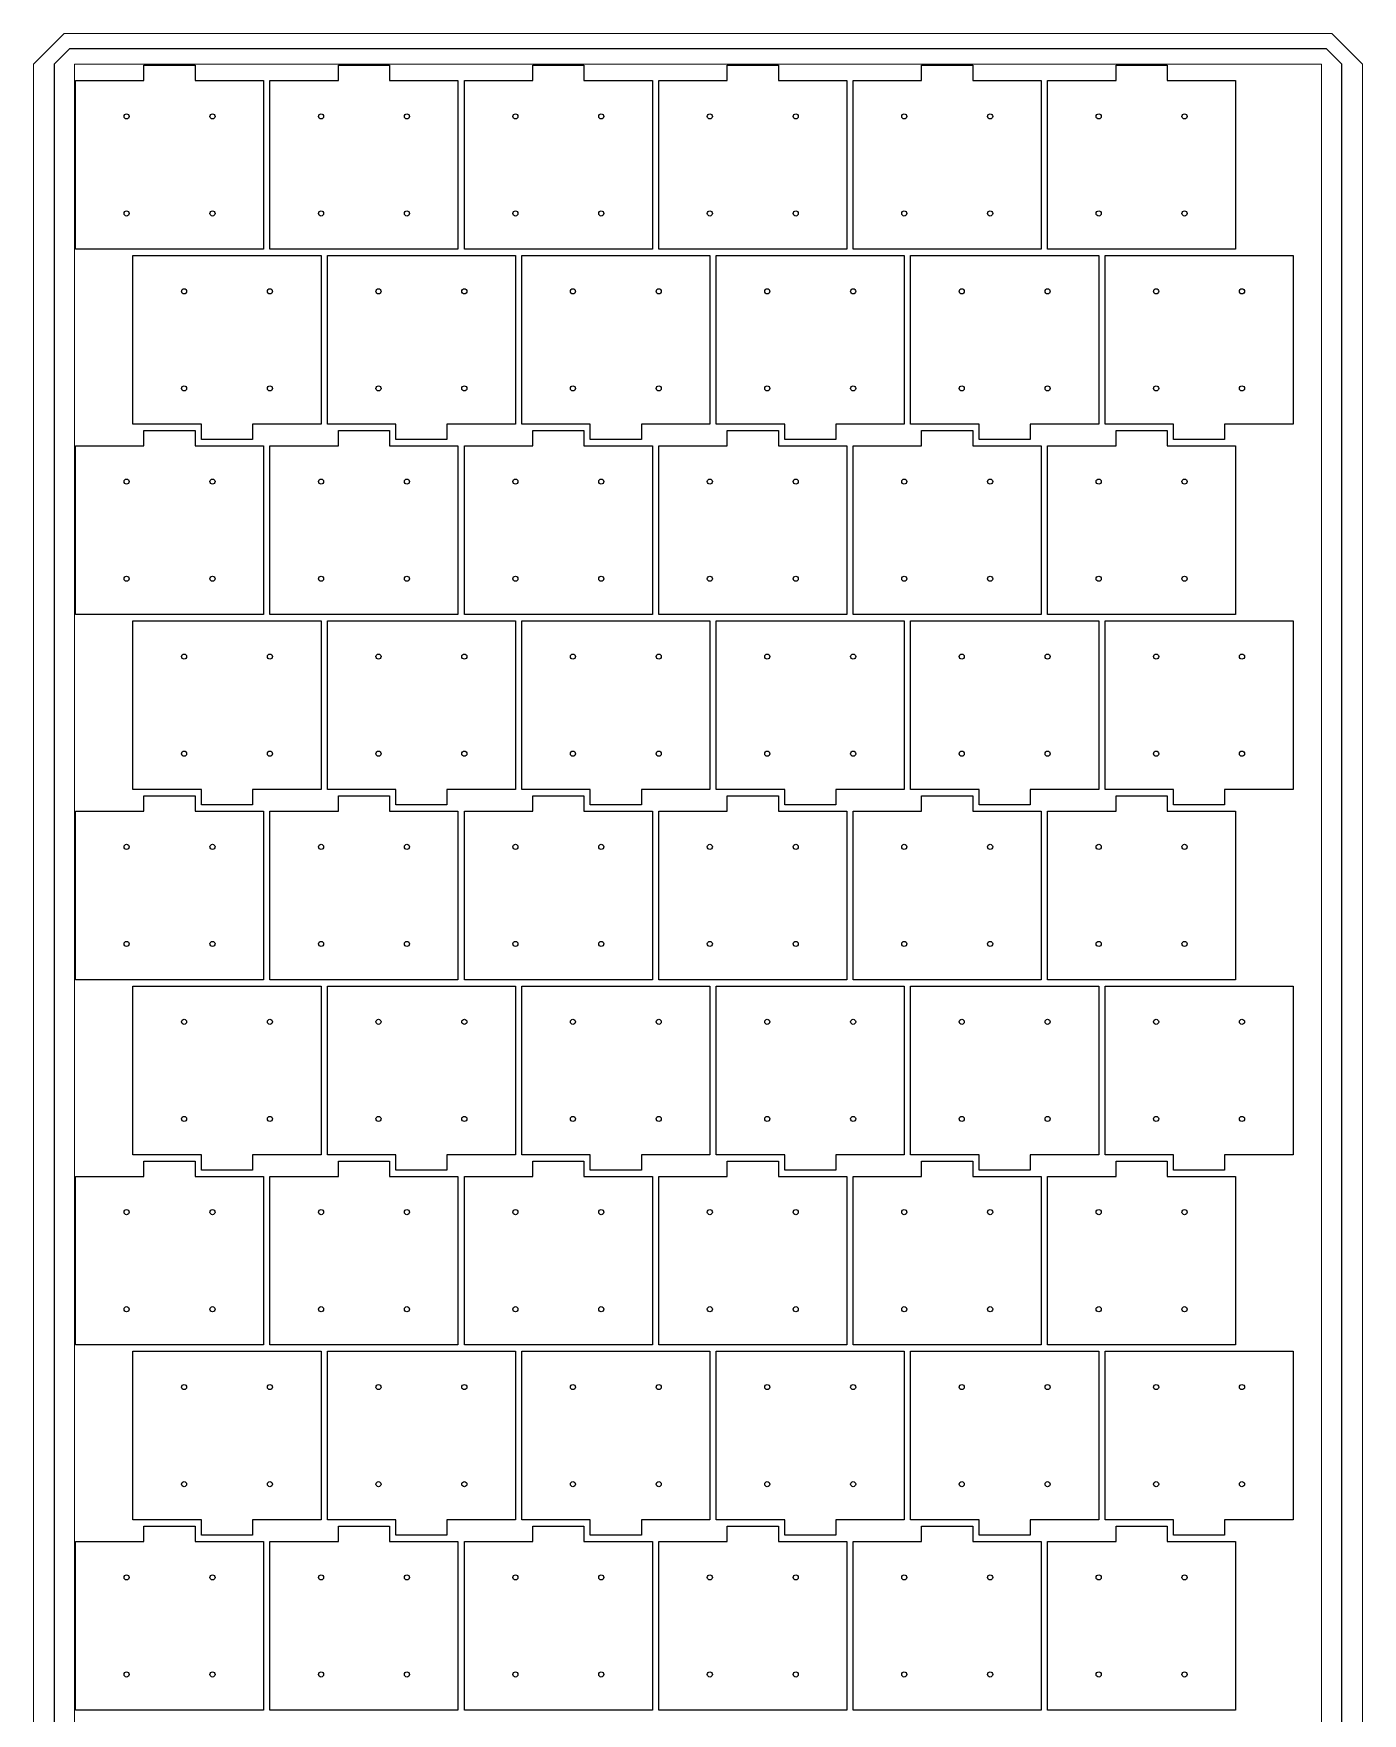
# Model space of a CAD drawing. Header units: millimetres. Extents: x -10628 to 24720, y -21829 to 4032.
# Drawn here: x 6649 to 7949, y -6791 to -5147 of the extents above; entities that cross this region are included whole.
import ezdxf
from ezdxf.enums import TextEntityAlignment as Align
from ezdxf.lldxf.tags import DXFTag

# ---------------------------------------------------------------- set-up
doc = ezdxf.new("R2010")
doc.units = ezdxf.units.MM
doc.layers.add('layer khung van cnc', color=7, linetype='Continuous', lineweight=25, true_color=0xfbf59b)
doc.layers.add('layer mau', color=7, linetype='Continuous')
doc.styles.add('Text Dim', font='arial.ttf')
tags = doc.linetypes.add('KVVIENMAY', pattern='A,46.311228,-10.280676,["KV VIỀN MÁY",Text Dim,S=10.028098,R=0,X=0,Y=-4.346144],-100.988212', length=157.580116).pattern_tags.tags
tags[6] = DXFTag(74, 10)

# ---------------------------------------------------------------- blocks, each defined once
blk = doc.blocks.new('khung van cnc')
at = {"lineweight": 5}
blk.add_lwpolyline([(-193, -99.4), (-193, 2370.6), (-223, 2400.6), (-1463, 2400.6), (-1493, 2370.6), (-1493, -99.4)], close=True, dxfattribs=at)
at = {"color": 1, "linetype": 'KVVIENMAY'}
blk.add_lwpolyline([(-511.9, -84.4), (-213, -84.4), (-213, 2370.6), (-228, 2385.6), (-1458, 2385.6), (-1473, 2370.6), (-1473, -84.4), (-1172.8, -84.4)], dxfattribs=at)
at = {"lineweight": 5}
blk.add_lwpolyline([(-513.5, -69.4), (-233, -69.4), (-233, 2370.6), (-1453, 2370.6), (-1453, -69.4), (-1173, -69.4)], dxfattribs=at)
at = {"layer": 'layer mau'}
for tag, p in [('ÁGF', (-518, -155.9)), ('TENFILE', (-518, -268.9)), ('TENFILE', (-518, -381.8)), ('TENFILE', (-518, -494.8))]:
    blk.add_attdef(tag, text='', height=30, dxfattribs=at).set_placement(p, align=Align.MIDDLE_CENTER)

msp = doc.modelspace()

# ---------------------------------------------------------------- linework, layer by layer
for points in [[(6807.006, -5178.183), (6807.006, -5193.183), (6874.006, -5193.183), (6874.006, -5358.183), (6690.006, -5358.183), (6690.006, -5193.183), (6757.006, -5193.183), (6757.006, -5178.183)], [(6997.206, -5178.183), (6997.206, -5193.183), (7064.206, -5193.183), (7064.206, -5358.183), (6880.206, -5358.183), (6880.206, -5193.183), (6947.206, -5193.183), (6947.206, -5178.183)], [(7187.406, -5178.183), (7187.406, -5193.183), (7254.406, -5193.183), (7254.406, -5358.183), (7070.406, -5358.183), (7070.406, -5193.183), (7137.406, -5193.183), (7137.406, -5178.183)], [(7377.606, -5178.183), (7377.606, -5193.183), (7444.606, -5193.183), (7444.606, -5358.183), (7260.606, -5358.183), (7260.606, -5193.183), (7327.606, -5193.183), (7327.606, -5178.183)], [(7567.806, -5178.183), (7567.806, -5193.183), (7634.806, -5193.183), (7634.806, -5358.183), (7450.806, -5358.183), (7450.806, -5193.183), (7517.806, -5193.183), (7517.806, -5178.183)], [(7758.006, -5178.183), (7758.006, -5193.183), (7825.006, -5193.183), (7825.006, -5358.183), (7641.006, -5358.183), (7641.006, -5193.183), (7708.006, -5193.183), (7708.006, -5178.183)], [(6813.206, -5544.383), (6813.206, -5529.383), (6746.206, -5529.383), (6746.206, -5364.383), (6930.206, -5364.383), (6930.206, -5529.383), (6863.206, -5529.383), (6863.206, -5544.383)], [(7003.406, -5544.383), (7003.406, -5529.383), (6936.406, -5529.383), (6936.406, -5364.383), (7120.406, -5364.383), (7120.406, -5529.383), (7053.406, -5529.383), (7053.406, -5544.383)], [(7193.606, -5544.383), (7193.606, -5529.383), (7126.606, -5529.383), (7126.606, -5364.383), (7310.606, -5364.383), (7310.606, -5529.383), (7243.606, -5529.383), (7243.606, -5544.383)], [(7383.806, -5544.383), (7383.806, -5529.383), (7316.806, -5529.383), (7316.806, -5364.383), (7500.806, -5364.383), (7500.806, -5529.383), (7433.806, -5529.383), (7433.806, -5544.383)], [(7574.006, -5544.383), (7574.006, -5529.383), (7507.006, -5529.383), (7507.006, -5364.383), (7691.006, -5364.383), (7691.006, -5529.383), (7624.006, -5529.383), (7624.006, -5544.383)], [(7764.206, -5544.383), (7764.206, -5529.383), (7697.206, -5529.383), (7697.206, -5364.383), (7881.206, -5364.383), (7881.206, -5529.383), (7814.206, -5529.383), (7814.206, -5544.383)], [(6807.006, -5535.583), (6807.006, -5550.583), (6874.006, -5550.583), (6874.006, -5715.583), (6690.006, -5715.583), (6690.006, -5550.583), (6757.006, -5550.583), (6757.006, -5535.583)], [(6997.206, -5535.583), (6997.206, -5550.583), (7064.206, -5550.583), (7064.206, -5715.583), (6880.206, -5715.583), (6880.206, -5550.583), (6947.206, -5550.583), (6947.206, -5535.583)], [(7187.406, -5535.583), (7187.406, -5550.583), (7254.406, -5550.583), (7254.406, -5715.583), (7070.406, -5715.583), (7070.406, -5550.583), (7137.406, -5550.583), (7137.406, -5535.583)], [(7377.606, -5535.583), (7377.606, -5550.583), (7444.606, -5550.583), (7444.606, -5715.583), (7260.606, -5715.583), (7260.606, -5550.583), (7327.606, -5550.583), (7327.606, -5535.583)], [(7567.806, -5535.583), (7567.806, -5550.583), (7634.806, -5550.583), (7634.806, -5715.583), (7450.806, -5715.583), (7450.806, -5550.583), (7517.806, -5550.583), (7517.806, -5535.583)], [(7758.006, -5535.583), (7758.006, -5550.583), (7825.006, -5550.583), (7825.006, -5715.583), (7641.006, -5715.583), (7641.006, -5550.583), (7708.006, -5550.583), (7708.006, -5535.583)], [(6813.206, -5901.783), (6813.206, -5886.783), (6746.206, -5886.783), (6746.206, -5721.783), (6930.206, -5721.783), (6930.206, -5886.783), (6863.206, -5886.783), (6863.206, -5901.783)], [(7003.406, -5901.783), (7003.406, -5886.783), (6936.406, -5886.783), (6936.406, -5721.783), (7120.406, -5721.783), (7120.406, -5886.783), (7053.406, -5886.783), (7053.406, -5901.783)], [(7193.606, -5901.783), (7193.606, -5886.783), (7126.606, -5886.783), (7126.606, -5721.783), (7310.606, -5721.783), (7310.606, -5886.783), (7243.606, -5886.783), (7243.606, -5901.783)], [(7383.806, -5901.783), (7383.806, -5886.783), (7316.806, -5886.783), (7316.806, -5721.783), (7500.806, -5721.783), (7500.806, -5886.783), (7433.806, -5886.783), (7433.806, -5901.783)], [(7574.006, -5901.783), (7574.006, -5886.783), (7507.006, -5886.783), (7507.006, -5721.783), (7691.006, -5721.783), (7691.006, -5886.783), (7624.006, -5886.783), (7624.006, -5901.783)], [(7764.206, -5901.783), (7764.206, -5886.783), (7697.206, -5886.783), (7697.206, -5721.783), (7881.206, -5721.783), (7881.206, -5886.783), (7814.206, -5886.783), (7814.206, -5901.783)], [(6807.006, -5892.983), (6807.006, -5907.983), (6874.006, -5907.983), (6874.006, -6072.983), (6690.006, -6072.983), (6690.006, -5907.983), (6757.006, -5907.983), (6757.006, -5892.983)], [(6997.206, -5892.983), (6997.206, -5907.983), (7064.206, -5907.983), (7064.206, -6072.983), (6880.206, -6072.983), (6880.206, -5907.983), (6947.206, -5907.983), (6947.206, -5892.983)], [(7187.406, -5892.983), (7187.406, -5907.983), (7254.406, -5907.983), (7254.406, -6072.983), (7070.406, -6072.983), (7070.406, -5907.983), (7137.406, -5907.983), (7137.406, -5892.983)], [(7377.606, -5892.983), (7377.606, -5907.983), (7444.606, -5907.983), (7444.606, -6072.983), (7260.606, -6072.983), (7260.606, -5907.983), (7327.606, -5907.983), (7327.606, -5892.983)], [(7567.806, -5892.983), (7567.806, -5907.983), (7634.806, -5907.983), (7634.806, -6072.983), (7450.806, -6072.983), (7450.806, -5907.983), (7517.806, -5907.983), (7517.806, -5892.983)], [(7758.006, -5892.983), (7758.006, -5907.983), (7825.006, -5907.983), (7825.006, -6072.983), (7641.006, -6072.983), (7641.006, -5907.983), (7708.006, -5907.983), (7708.006, -5892.983)], [(6813.206, -6259.183), (6813.206, -6244.183), (6746.206, -6244.183), (6746.206, -6079.183), (6930.206, -6079.183), (6930.206, -6244.183), (6863.206, -6244.183), (6863.206, -6259.183)], [(7003.406, -6259.183), (7003.406, -6244.183), (6936.406, -6244.183), (6936.406, -6079.183), (7120.406, -6079.183), (7120.406, -6244.183), (7053.406, -6244.183), (7053.406, -6259.183)], [(7193.606, -6259.183), (7193.606, -6244.183), (7126.606, -6244.183), (7126.606, -6079.183), (7310.606, -6079.183), (7310.606, -6244.183), (7243.606, -6244.183), (7243.606, -6259.183)], [(7383.806, -6259.183), (7383.806, -6244.183), (7316.806, -6244.183), (7316.806, -6079.183), (7500.806, -6079.183), (7500.806, -6244.183), (7433.806, -6244.183), (7433.806, -6259.183)], [(7574.006, -6259.183), (7574.006, -6244.183), (7507.006, -6244.183), (7507.006, -6079.183), (7691.006, -6079.183), (7691.006, -6244.183), (7624.006, -6244.183), (7624.006, -6259.183)], [(7764.206, -6259.183), (7764.206, -6244.183), (7697.206, -6244.183), (7697.206, -6079.183), (7881.206, -6079.183), (7881.206, -6244.183), (7814.206, -6244.183), (7814.206, -6259.183)], [(6807.006, -6250.383), (6807.006, -6265.383), (6874.006, -6265.383), (6874.006, -6430.383), (6690.006, -6430.383), (6690.006, -6265.383), (6757.006, -6265.383), (6757.006, -6250.383)], [(6997.206, -6250.383), (6997.206, -6265.383), (7064.206, -6265.383), (7064.206, -6430.383), (6880.206, -6430.383), (6880.206, -6265.383), (6947.206, -6265.383), (6947.206, -6250.383)], [(7187.406, -6250.383), (7187.406, -6265.383), (7254.406, -6265.383), (7254.406, -6430.383), (7070.406, -6430.383), (7070.406, -6265.383), (7137.406, -6265.383), (7137.406, -6250.383)], [(7377.606, -6250.383), (7377.606, -6265.383), (7444.606, -6265.383), (7444.606, -6430.383), (7260.606, -6430.383), (7260.606, -6265.383), (7327.606, -6265.383), (7327.606, -6250.383)], [(7567.806, -6250.383), (7567.806, -6265.383), (7634.806, -6265.383), (7634.806, -6430.383), (7450.806, -6430.383), (7450.806, -6265.383), (7517.806, -6265.383), (7517.806, -6250.383)], [(7758.006, -6250.383), (7758.006, -6265.383), (7825.006, -6265.383), (7825.006, -6430.383), (7641.006, -6430.383), (7641.006, -6265.383), (7708.006, -6265.383), (7708.006, -6250.383)], [(6813.206, -6616.583), (6813.206, -6601.583), (6746.206, -6601.583), (6746.206, -6436.583), (6930.206, -6436.583), (6930.206, -6601.583), (6863.206, -6601.583), (6863.206, -6616.583)], [(7003.406, -6616.583), (7003.406, -6601.583), (6936.406, -6601.583), (6936.406, -6436.583), (7120.406, -6436.583), (7120.406, -6601.583), (7053.406, -6601.583), (7053.406, -6616.583)], [(7193.606, -6616.583), (7193.606, -6601.583), (7126.606, -6601.583), (7126.606, -6436.583), (7310.606, -6436.583), (7310.606, -6601.583), (7243.606, -6601.583), (7243.606, -6616.583)], [(7383.806, -6616.583), (7383.806, -6601.583), (7316.806, -6601.583), (7316.806, -6436.583), (7500.806, -6436.583), (7500.806, -6601.583), (7433.806, -6601.583), (7433.806, -6616.583)], [(7574.006, -6616.583), (7574.006, -6601.583), (7507.006, -6601.583), (7507.006, -6436.583), (7691.006, -6436.583), (7691.006, -6601.583), (7624.006, -6601.583), (7624.006, -6616.583)], [(7764.206, -6616.583), (7764.206, -6601.583), (7697.206, -6601.583), (7697.206, -6436.583), (7881.206, -6436.583), (7881.206, -6601.583), (7814.206, -6601.583), (7814.206, -6616.583)], [(6807.006, -6607.783), (6807.006, -6622.783), (6874.006, -6622.783), (6874.006, -6787.783), (6690.006, -6787.783), (6690.006, -6622.783), (6757.006, -6622.783), (6757.006, -6607.783)], [(6997.206, -6607.783), (6997.206, -6622.783), (7064.206, -6622.783), (7064.206, -6787.783), (6880.206, -6787.783), (6880.206, -6622.783), (6947.206, -6622.783), (6947.206, -6607.783)], [(7187.406, -6607.783), (7187.406, -6622.783), (7254.406, -6622.783), (7254.406, -6787.783), (7070.406, -6787.783), (7070.406, -6622.783), (7137.406, -6622.783), (7137.406, -6607.783)], [(7377.606, -6607.783), (7377.606, -6622.783), (7444.606, -6622.783), (7444.606, -6787.783), (7260.606, -6787.783), (7260.606, -6622.783), (7327.606, -6622.783), (7327.606, -6607.783)], [(7567.806, -6607.783), (7567.806, -6622.783), (7634.806, -6622.783), (7634.806, -6787.783), (7450.806, -6787.783), (7450.806, -6622.783), (7517.806, -6622.783), (7517.806, -6607.783)], [(7758.006, -6607.783), (7758.006, -6622.783), (7825.006, -6622.783), (7825.006, -6787.783), (7641.006, -6787.783), (7641.006, -6622.783), (7708.006, -6622.783), (7708.006, -6607.783)]]:
    msp.add_lwpolyline(points, close=True)
for centre in [(6740.006, -5228.183), (6824.006, -5228.183), (6930.206, -5228.183), (7014.206, -5228.183), (7120.406, -5228.183), (7204.406, -5228.183), (7310.606, -5228.183), (7394.606, -5228.183), (7500.806, -5228.183), (7584.806, -5228.183), (7691.006, -5228.183), (7775.006, -5228.183), (6740.006, -5323.183), (6824.006, -5323.183), (6930.206, -5323.183), (7014.206, -5323.183), (7120.406, -5323.183), (7204.406, -5323.183), (7310.606, -5323.183), (7394.606, -5323.183), (7500.806, -5323.183), (7584.806, -5323.183), (7691.006, -5323.183), (7775.006, -5323.183), (6796.206, -5399.383), (6880.206, -5399.383), (6986.406, -5399.383), (7070.406, -5399.383), (7176.606, -5399.383), (7260.606, -5399.383), (7366.806, -5399.383), (7450.806, -5399.383), (7557.006, -5399.383), (7641.006, -5399.383), (7747.206, -5399.383), (7831.206, -5399.383), (6796.206, -5494.383), (6880.206, -5494.383), (6986.406, -5494.383), (7070.406, -5494.383), (7176.606, -5494.383), (7260.606, -5494.383), (7366.806, -5494.383), (7450.806, -5494.383), (7557.006, -5494.383), (7641.006, -5494.383), (7747.206, -5494.383), (7831.206, -5494.383), (6740.006, -5585.583), (6824.006, -5585.583), (6930.206, -5585.583), (7014.206, -5585.583), (7120.406, -5585.583), (7204.406, -5585.583), (7310.606, -5585.583), (7394.606, -5585.583), (7500.806, -5585.583), (7584.806, -5585.583), (7691.006, -5585.583), (7775.006, -5585.583), (6740.006, -5680.583), (6824.006, -5680.583), (6930.206, -5680.583), (7014.206, -5680.583), (7120.406, -5680.583), (7204.406, -5680.583), (7310.606, -5680.583), (7394.606, -5680.583), (7500.806, -5680.583), (7584.806, -5680.583), (7691.006, -5680.583), (7775.006, -5680.583), (6796.206, -5756.783), (6880.206, -5756.783), (6986.406, -5756.783), (7070.406, -5756.783), (7176.606, -5756.783), (7260.606, -5756.783), (7366.806, -5756.783), (7450.806, -5756.783), (7557.006, -5756.783), (7641.006, -5756.783), (7747.206, -5756.783), (7831.206, -5756.783), (6796.206, -5851.783), (6880.206, -5851.783), (6986.406, -5851.783), (7070.406, -5851.783), (7176.606, -5851.783), (7260.606, -5851.783), (7366.806, -5851.783), (7450.806, -5851.783), (7557.006, -5851.783), (7641.006, -5851.783), (7747.206, -5851.783), (7831.206, -5851.783), (6740.006, -5942.983), (6824.006, -5942.983), (6930.206, -5942.983), (7014.206, -5942.983), (7120.406, -5942.983), (7204.406, -5942.983), (7310.606, -5942.983), (7394.606, -5942.983), (7500.806, -5942.983), (7584.806, -5942.983), (7691.006, -5942.983), (7775.006, -5942.983), (6740.006, -6037.983), (6824.006, -6037.983), (6930.206, -6037.983), (7014.206, -6037.983), (7120.406, -6037.983), (7204.406, -6037.983), (7310.606, -6037.983), (7394.606, -6037.983), (7500.806, -6037.983), (7584.806, -6037.983), (7691.006, -6037.983), (7775.006, -6037.983), (6796.206, -6114.183), (6880.206, -6114.183), (6986.406, -6114.183), (7070.406, -6114.183), (7176.606, -6114.183), (7260.606, -6114.183), (7366.806, -6114.183), (7450.806, -6114.183), (7557.006, -6114.183), (7641.006, -6114.183), (7747.206, -6114.183), (7831.206, -6114.183), (6796.206, -6209.183), (6880.206, -6209.183), (6986.406, -6209.183), (7070.406, -6209.183), (7176.606, -6209.183), (7260.606, -6209.183), (7366.806, -6209.183), (7450.806, -6209.183), (7557.006, -6209.183), (7641.006, -6209.183), (7747.206, -6209.183), (7831.206, -6209.183), (6740.006, -6300.383), (6824.006, -6300.383), (6930.206, -6300.383), (7014.206, -6300.383), (7120.406, -6300.383), (7204.406, -6300.383), (7310.606, -6300.383), (7394.606, -6300.383), (7500.806, -6300.383), (7584.806, -6300.383), (7691.006, -6300.383), (7775.006, -6300.383), (6740.006, -6395.383), (6824.006, -6395.383), (6930.206, -6395.383), (7014.206, -6395.383), (7120.406, -6395.383), (7204.406, -6395.383), (7310.606, -6395.383), (7394.606, -6395.383), (7500.806, -6395.383), (7584.806, -6395.383), (7691.006, -6395.383), (7775.006, -6395.383), (6796.206, -6471.583), (6880.206, -6471.583), (6986.406, -6471.583), (7070.406, -6471.583), (7176.606, -6471.583), (7260.606, -6471.583), (7366.806, -6471.583), (7450.806, -6471.583), (7557.006, -6471.583), (7641.006, -6471.583), (7747.206, -6471.583), (7831.206, -6471.583), (6796.206, -6566.583), (6880.206, -6566.583), (6986.406, -6566.583), (7070.406, -6566.583), (7176.606, -6566.583), (7260.606, -6566.583), (7366.806, -6566.583), (7450.806, -6566.583), (7557.006, -6566.583), (7641.006, -6566.583), (7747.206, -6566.583), (7831.206, -6566.583), (6740.006, -6657.783), (6824.006, -6657.783), (6930.206, -6657.783), (7014.206, -6657.783), (7120.406, -6657.783), (7204.406, -6657.783), (7310.606, -6657.783), (7394.606, -6657.783), (7500.806, -6657.783), (7584.806, -6657.783), (7691.006, -6657.783), (7775.006, -6657.783), (6740.006, -6752.783), (6824.006, -6752.783), (6930.206, -6752.783), (7014.206, -6752.783), (7120.406, -6752.783), (7204.406, -6752.783), (7310.606, -6752.783), (7394.606, -6752.783), (7500.806, -6752.783), (7584.806, -6752.783), (7691.006, -6752.783), (7775.006, -6752.783)]:
    msp.add_circle(centre, 2.5)

# ---------------------------------------------------------------- block references
at = {"layer": 'layer khung van cnc'}
msp.add_blockref('khung van cnc', (8142.01, -7547.743), dxfattribs=at)

doc.saveas('drawing.dxf')
